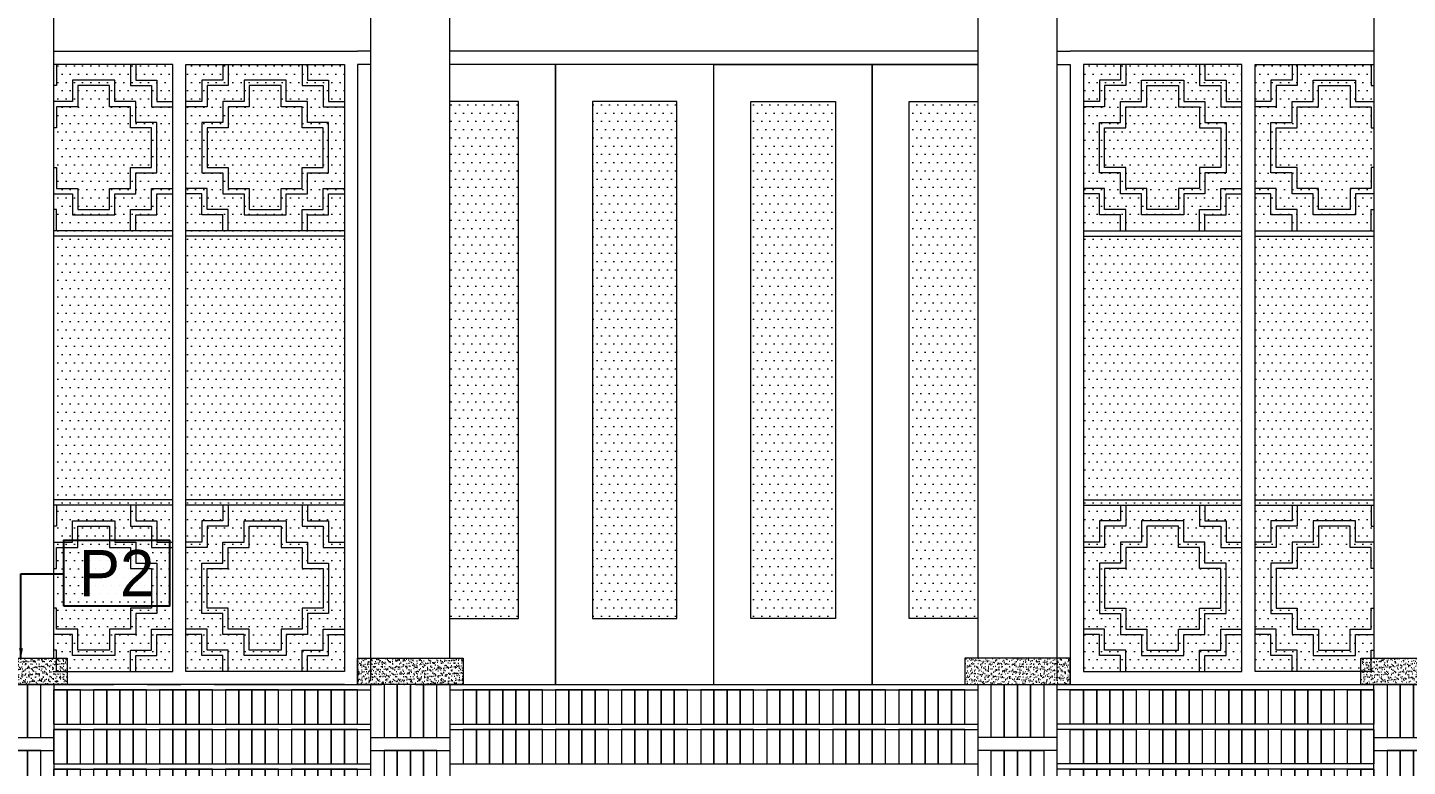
# Model space of a CAD drawing. Header units: inches. Extents: x 88947 to 296847, y 35049 to 161062.
# Drawn here: x 159648 to 164875, y 126520 to 129320 of the extents above; entities that cross this region are included whole.
import ezdxf
from ezdxf.enums import TextEntityAlignment as Align
from ezdxf.xclip import XClip

# ---------------------------------------------------------------- set-up
doc = ezdxf.new("R2010")
doc.units = ezdxf.units.IN
doc.header["$MEASUREMENT"] = 0
doc.header["$XCLIPFRAME"] = 0
doc.linetypes.add('ACAD_ISO03W100', pattern=[30, 12, -18])
doc.linetypes.add('CENTER', pattern=[50.8, 31.75, -6.35, 6.35, -6.35])
for name, color, linetype, lineweight in [('A-Dims', 145, 'Continuous', 25), ('CUA', 42, 'Continuous', 20), ('HACTH', 8, 'Continuous', 5), ('KY HIEU', 4, 'Continuous', 25), ('NTHAY2', 51, 'Continuous', 25), ('THAY', 3, 'Continuous', 18), ('TRUC', 252, 'ACAD_ISO03W100', 13), ('TUONG', 4, 'Continuous', 50)]:
    doc.layers.add(name, color=color, linetype=linetype, lineweight=lineweight)
doc.styles.add('FRANKO', font='VFRANKO.TTF')
doc.styles.add('VNI-HELVE-CONDENSE', font='VNARIAL.TTF', dxfattribs={"width": 0.7})
doc.dimstyles.new('TAS-50', dxfattribs={"dimscale": 25, "dimtxt": 2.5, "dimasz": 0.7, "dimexe": 1.5, "dimexo": 1.5, "dimgap": 0.8, "dimtad": 1, "dimdec": 0, "dimzin": 3, "dimdsep": 46, "dimtxsty": 'VNI-HELVE-CONDENSE', "dimblk": 'TICK', "dimcen": 2.5, "dimclrt": 71, "dimazin": 2, "dimtfac": 0.75, "dimtdec": 0, "dimtix": 1, "dimtmove": 2, "dimatfit": 2, "dimldrblk": 'TICK123', "dimfxl": 1.5, "dimtolj": 1, "dimtzin": 0, "dimarcsym": 0})

# ---------------------------------------------------------------- blocks, each defined once
blk = doc.blocks.new('syb-floor')
at = {"linetype": 'Continuous'}
blk.add_lwpolyline([(-4.79, -2.5), (-4.79, 2.5), (3.22, 2.5), (3.22, -2.5)], close=True, dxfattribs=at)
blk.add_attdef('SYB-FLOOR', text='', height=2.5, dxfattribs=at).set_placement((-0.78, 0), align=Align.MIDDLE_CENTER)
blk = doc.blocks.new('TICK')
at = {"layer": 'A-Dims', "color": 1}
for p, q in [((-2, 0), (2, 0)), ((0, 1.5), (0, -1.5))]:
    blk.add_line(p, q, dxfattribs=at)
at = {"layer": 'A-Dims', "color": 1, "const_width": 0.788}
blk.add_lwpolyline([(-0.33, -0.35), (0.38, 0.38)], dxfattribs=at)
at = {"layer": 'A-Dims', "color": 1, "const_width": 0.394}
for points in [[(0.24, 0.52, -0.414214), (0.52, 0.52, -1)], [(0.52, 0.52, -0.414214), (0.52, 0.24, -1)], [(-0.47, -0.21, 0.414214), (-0.47, -0.49, 1)], [(-0.47, -0.49, 0.414214), (-0.19, -0.49, 1)]]:
    blk.add_lwpolyline(points, format="xyb", dxfattribs=at)
blk = doc.blocks.new('TICK123')
at = {"layer": 'A-Dims', "color": 1}
blk.add_lwpolyline([(0.05, 0, 0, 0.84, 0), (-2.11, 0, 8.4, 8.4, 0)], format="xyseb", dxfattribs=at)
blk = doc.blocks.new('A$C5C9B3B88')
at = {"layer": 'HACTH'}
h = blk.add_hatch(dxfattribs=at)
h.set_pattern_fill('DOTS', color=256, scale=500, style=0)
h.set_pattern_definition([(0, (-2550, 50), (15.625, 31.25), [0, -31.25])])
h.paths.add_polyline_path([(-1950, 50), (-1950, 2350), (-2550, 2350), (-2550, 50)])
h = blk.add_hatch(dxfattribs=at)
h.set_pattern_fill('DOTS', color=256, scale=500, style=0)
h.set_pattern_definition([(0, (-1950, 50), (15.625, 31.25), [0, -31.25])])
h.paths.add_polyline_path([(-1900, 50), (-1900, 2350), (-1300, 2350), (-1300, 50)])
h = blk.add_hatch(dxfattribs=at)
h.set_pattern_fill('DOTS', color=256, scale=500, style=0)
h.set_pattern_definition([(180, (1950, 50), (-15.625, 31.25), [0, -31.25])])
h.paths.add_polyline_path([(1900, 50), (1900, 2350), (1300, 2350), (1300, 50)])
h = blk.add_hatch(dxfattribs=at)
h.set_pattern_fill('DOTS', color=256, scale=500, style=0)
h.set_pattern_definition([(180, (2550, 50), (-15.625, 31.25), [0, -31.25])])
h.paths.add_polyline_path([(1950, 50), (1950, 2350), (2550, 2350), (2550, 50)])
h = blk.add_hatch(dxfattribs=at)
h.set_pattern_fill('DOTS', color=256, scale=500, style=0)
h.set_pattern_definition([(0, (-1060, 90), (15.625, 31.25), [0, -31.25])])
h.paths.add_polyline_path([(-740, 2210), (-1110, 2210), (-1110, 250), (-740, 250)])
h = blk.add_hatch(dxfattribs=at)
h.set_pattern_fill('DOTS', color=256, scale=500, style=0)
h.set_pattern_definition([(0, (-460, 90), (15.625, 31.25), [0, -31.25])])
h.paths.add_polyline_path([(-140, 2210), (-460, 2210), (-460, 250), (-140, 250)])
h = blk.add_hatch(dxfattribs=at)
h.set_pattern_fill('DOTS', color=256, scale=500, style=0)
h.set_pattern_definition([(180, (460, 90), (-15.625, 31.25), [0, -31.25])])
h.paths.add_polyline_path([(140, 2210), (460, 2210), (460, 250), (140, 250)])
h = blk.add_hatch(dxfattribs=at)
h.set_pattern_fill('DOTS', color=256, scale=500, style=0)
h.set_pattern_definition([(180, (1110, 90), (-15.625, 31.25), [0, -31.25])])
h.paths.add_polyline_path([(740, 2210), (1110, 2210), (1110, 250), (740, 250)])
at = {"layer": 'CUA'}
for points in [[(-1300, 0), (-2600, 0), (-2600, 2400), (-1250, 2400)], [(1250, 2400), (-1250, 2400)], [(1300, 0), (2600, 0), (2600, 2400), (1250, 2400)], [(-1950, 50), (-1950, 2350), (-2550, 2350), (-2550, 50), (-1950, 50)], [(-2390, 2350), (-2390, 2270), (-2470, 2270), (-2470, 2190), (-2550, 2190)], [(-2410, 2350), (-2410, 2290), (-2490, 2290), (-2490, 2210), (-2550, 2210)], [(-2110, 2350), (-2110, 2270), (-2030, 2270), (-2030, 2190), (-1950, 2190)], [(-2090, 2350), (-2090, 2290), (-2010, 2290), (-2010, 2210), (-1950, 2210)], [(-1900, 50), (-1900, 2350), (-1300, 2350), (-1300, 50), (-1900, 50)], [(-1740, 2350), (-1740, 2270), (-1820, 2270), (-1820, 2190), (-1900, 2190)], [(-1760, 2350), (-1760, 2290), (-1840, 2290), (-1840, 2210), (-1900, 2210)], [(-1460, 2350), (-1460, 2270), (-1380, 2270), (-1380, 2190), (-1300, 2190)], [(-1440, 2350), (-1440, 2290), (-1360, 2290), (-1360, 2210), (-1300, 2210)], [(-600, 2350), (-1250, 2350), (-1250, 0), (-600, 0), (-600, 2350)], [(600, 2350), (-600, 2350)], [(-600, 0), (-600, 2350)], [(600, 0), (1250, 0), (1250, 2350), (600, 2350), (600, 0)], [(600, 0), (600, 2350)], [(600, 2350), (1250, 2350), (1250, 0), (600, 0), (600, 2350)], [(1900, 50), (1900, 2350), (1300, 2350), (1300, 50), (1900, 50)], [(1460, 2350), (1460, 2270), (1380, 2270), (1380, 2190), (1300, 2190)], [(1440, 2350), (1440, 2290), (1360, 2290), (1360, 2210), (1300, 2210)], [(1740, 2350), (1740, 2270), (1820, 2270), (1820, 2190), (1900, 2190)], [(1760, 2350), (1760, 2290), (1840, 2290), (1840, 2210), (1900, 2210)], [(1950, 50), (1950, 2350), (2550, 2350), (2550, 50), (1950, 50)], [(2110, 2350), (2110, 2270), (2030, 2270), (2030, 2190), (1950, 2190)], [(2090, 2350), (2090, 2290), (2010, 2290), (2010, 2210), (1950, 2210)], [(2390, 2350), (2390, 2270), (2470, 2270), (2470, 2190), (2550, 2190)], [(2410, 2350), (2410, 2290), (2490, 2290), (2490, 2210), (2550, 2210)], [(-2030, 2110), (-2110, 2110), (-2110, 2190), (-2190, 2190), (-2190, 2270), (-2310, 2270), (-2310, 2190), (-2390, 2190), (-2390, 2110), (-2470, 2110), (-2470, 1960), (-2390, 1960), (-2390, 1880), (-2310, 1880), (-2310, 1800), (-2190, 1800), (-2190, 1880), (-2110, 1880), (-2110, 1960), (-2030, 1960), (-2030, 2110)], [(-1380, 2110), (-1460, 2110), (-1460, 2190), (-1540, 2190), (-1540, 2270), (-1660, 2270), (-1660, 2190), (-1740, 2190), (-1740, 2110), (-1820, 2110), (-1820, 1960), (-1740, 1960), (-1740, 1880), (-1660, 1880), (-1660, 1800), (-1540, 1800), (-1540, 1880), (-1460, 1880), (-1460, 1960), (-1380, 1960), (-1380, 2110)], [(1380, 2110), (1460, 2110), (1460, 2190), (1540, 2190), (1540, 2270), (1660, 2270), (1660, 2190), (1740, 2190), (1740, 2110), (1820, 2110), (1820, 1960), (1740, 1960), (1740, 1880), (1660, 1880), (1660, 1800), (1540, 1800), (1540, 1880), (1460, 1880), (1460, 1960), (1380, 1960), (1380, 2110)], [(2030, 2110), (2110, 2110), (2110, 2190), (2190, 2190), (2190, 2270), (2310, 2270), (2310, 2190), (2390, 2190), (2390, 2110), (2470, 2110), (2470, 1960), (2390, 1960), (2390, 1880), (2310, 1880), (2310, 1800), (2190, 1800), (2190, 1880), (2110, 1880), (2110, 1960), (2030, 1960), (2030, 2110)], [(140, 2210), (460, 2210)], [(-2390, 1720), (-2390, 1800), (-2470, 1800), (-2470, 1880), (-2550, 1880)], [(-2410, 1720), (-2410, 1780), (-2490, 1780), (-2490, 1860), (-2550, 1860)], [(-2110, 1720), (-2110, 1800), (-2030, 1800), (-2030, 1880), (-1950, 1880)], [(-2090, 1720), (-2090, 1780), (-2010, 1780), (-2010, 1860), (-1950, 1860)], [(-1740, 1720), (-1740, 1800), (-1820, 1800), (-1820, 1880), (-1900, 1880)], [(-1760, 1720), (-1760, 1780), (-1840, 1780), (-1840, 1860), (-1900, 1860)], [(-1460, 1720), (-1460, 1800), (-1380, 1800), (-1380, 1880), (-1300, 1880)], [(-1440, 1720), (-1440, 1780), (-1360, 1780), (-1360, 1860), (-1300, 1860)], [(1460, 1720), (1460, 1800), (1380, 1800), (1380, 1880), (1300, 1880)], [(1440, 1720), (1440, 1780), (1360, 1780), (1360, 1860), (1300, 1860)], [(1740, 1720), (1740, 1800), (1820, 1800), (1820, 1880), (1900, 1880)], [(1760, 1720), (1760, 1780), (1840, 1780), (1840, 1860), (1900, 1860)], [(2110, 1720), (2110, 1800), (2030, 1800), (2030, 1880), (1950, 1880)], [(2090, 1720), (2090, 1780), (2010, 1780), (2010, 1860), (1950, 1860)], [(2390, 1720), (2390, 1800), (2470, 1800), (2470, 1880), (2550, 1880)], [(2410, 1720), (2410, 1780), (2490, 1780), (2490, 1860), (2550, 1860)], [(-1950, 1720), (-2550, 1720)], [(-1950, 1700), (-2550, 1700)], [(-1300, 1720), (-1900, 1720)], [(-1300, 1700), (-1900, 1700)], [(1300, 1720), (1900, 1720)], [(1300, 1700), (1900, 1700)], [(1950, 1720), (2550, 1720)], [(1950, 1700), (2550, 1700)], [(-1950, 700), (-2550, 700)], [(-2390, 680), (-2390, 600), (-2470, 600), (-2470, 520), (-2550, 520)], [(-2410, 680), (-2410, 620), (-2490, 620), (-2490, 540), (-2550, 540)], [(-1950, 680), (-2550, 680)], [(-2110, 680), (-2110, 600), (-2030, 600), (-2030, 520), (-1950, 520)], [(-2090, 680), (-2090, 620), (-2010, 620), (-2010, 540), (-1950, 540)], [(-1300, 700), (-1900, 700)], [(-1740, 680), (-1740, 600), (-1820, 600), (-1820, 520), (-1900, 520)], [(-1760, 680), (-1760, 620), (-1840, 620), (-1840, 540), (-1900, 540)], [(-1300, 680), (-1900, 680)], [(-1460, 680), (-1460, 600), (-1380, 600), (-1380, 520), (-1300, 520)], [(-1440, 680), (-1440, 620), (-1360, 620), (-1360, 540), (-1300, 540)], [(1300, 700), (1900, 700)], [(1460, 680), (1460, 600), (1380, 600), (1380, 520), (1300, 520)], [(1440, 680), (1440, 620), (1360, 620), (1360, 540), (1300, 540)], [(1300, 680), (1900, 680)], [(1740, 680), (1740, 600), (1820, 600), (1820, 520), (1900, 520)], [(1760, 680), (1760, 620), (1840, 620), (1840, 540), (1900, 540)], [(1950, 700), (2550, 700)], [(2110, 680), (2110, 600), (2030, 600), (2030, 520), (1950, 520)], [(2090, 680), (2090, 620), (2010, 620), (2010, 540), (1950, 540)], [(1950, 680), (2550, 680)], [(2390, 680), (2390, 600), (2470, 600), (2470, 520), (2550, 520)], [(2410, 680), (2410, 620), (2490, 620), (2490, 540), (2550, 540)], [(-2030, 290), (-2110, 290), (-2110, 210), (-2190, 210), (-2190, 130), (-2310, 130), (-2310, 210), (-2390, 210), (-2390, 290), (-2470, 290), (-2470, 440), (-2390, 440), (-2390, 520), (-2310, 520), (-2310, 600), (-2190, 600), (-2190, 520), (-2110, 520), (-2110, 440), (-2030, 440), (-2030, 290)], [(-1380, 290), (-1460, 290), (-1460, 210), (-1540, 210), (-1540, 130), (-1660, 130), (-1660, 210), (-1740, 210), (-1740, 290), (-1820, 290), (-1820, 440), (-1740, 440), (-1740, 520), (-1660, 520), (-1660, 600), (-1540, 600), (-1540, 520), (-1460, 520), (-1460, 440), (-1380, 440), (-1380, 290)], [(1380, 290), (1460, 290), (1460, 210), (1540, 210), (1540, 130), (1660, 130), (1660, 210), (1740, 210), (1740, 290), (1820, 290), (1820, 440), (1740, 440), (1740, 520), (1660, 520), (1660, 600), (1540, 600), (1540, 520), (1460, 520), (1460, 440), (1380, 440), (1380, 290)], [(2030, 290), (2110, 290), (2110, 210), (2190, 210), (2190, 130), (2310, 130), (2310, 210), (2390, 210), (2390, 290), (2470, 290), (2470, 440), (2390, 440), (2390, 520), (2310, 520), (2310, 600), (2190, 600), (2190, 520), (2110, 520), (2110, 440), (2030, 440), (2030, 290)], [(-2390, 50), (-2390, 130), (-2470, 130), (-2470, 210), (-2550, 210)], [(-2110, 50), (-2110, 130), (-2030, 130), (-2030, 210), (-1950, 210)], [(-1740, 50), (-1740, 130), (-1820, 130), (-1820, 210), (-1900, 210)], [(-1460, 50), (-1460, 130), (-1380, 130), (-1380, 210), (-1300, 210)], [(1460, 50), (1460, 130), (1380, 130), (1380, 210), (1300, 210)], [(1740, 50), (1740, 130), (1820, 130), (1820, 210), (1900, 210)], [(2110, 50), (2110, 130), (2030, 130), (2030, 210), (1950, 210)], [(2390, 50), (2390, 130), (2470, 130), (2470, 210), (2550, 210)], [(-2410, 50), (-2410, 110), (-2490, 110), (-2490, 190), (-2550, 190)], [(-2090, 50), (-2090, 110), (-2010, 110), (-2010, 190), (-1950, 190)], [(-1760, 50), (-1760, 110), (-1840, 110), (-1840, 190), (-1900, 190)], [(-1440, 50), (-1440, 110), (-1360, 110), (-1360, 190), (-1300, 190)], [(1440, 50), (1440, 110), (1360, 110), (1360, 190), (1300, 190)], [(1760, 50), (1760, 110), (1840, 110), (1840, 190), (1900, 190)], [(2090, 50), (2090, 110), (2010, 110), (2010, 190), (1950, 190)], [(2410, 50), (2410, 110), (2490, 110), (2490, 190), (2550, 190)], [(-1300, 0), (1200, 0)], [(-600, 0), (600, 0)]]:
    blk.add_lwpolyline(points, dxfattribs=at)
for points in [[(0, 2350), (-600, 2350), (-600, 0), (0, 0)], [(0, 2350), (600, 2350), (600, 0), (0, 0)], [(-2010, 2130), (-2090, 2130), (-2090, 2210), (-2170, 2210), (-2170, 2290), (-2330, 2290), (-2330, 2210), (-2410, 2210), (-2410, 2130), (-2490, 2130), (-2490, 1940), (-2410, 1940), (-2410, 1860), (-2330, 1860), (-2330, 1780), (-2170, 1780), (-2170, 1860), (-2090, 1860), (-2090, 1940), (-2010, 1940)], [(-1360, 2130), (-1440, 2130), (-1440, 2210), (-1520, 2210), (-1520, 2290), (-1680, 2290), (-1680, 2210), (-1760, 2210), (-1760, 2130), (-1840, 2130), (-1840, 1940), (-1760, 1940), (-1760, 1860), (-1680, 1860), (-1680, 1780), (-1520, 1780), (-1520, 1860), (-1440, 1860), (-1440, 1940), (-1360, 1940)], [(1360, 2130), (1440, 2130), (1440, 2210), (1520, 2210), (1520, 2290), (1680, 2290), (1680, 2210), (1760, 2210), (1760, 2130), (1840, 2130), (1840, 1940), (1760, 1940), (1760, 1860), (1680, 1860), (1680, 1780), (1520, 1780), (1520, 1860), (1440, 1860), (1440, 1940), (1360, 1940)], [(2010, 2130), (2090, 2130), (2090, 2210), (2170, 2210), (2170, 2290), (2330, 2290), (2330, 2210), (2410, 2210), (2410, 2130), (2490, 2130), (2490, 1940), (2410, 1940), (2410, 1860), (2330, 1860), (2330, 1780), (2170, 1780), (2170, 1860), (2090, 1860), (2090, 1940), (2010, 1940)], [(-740, 2210), (-1110, 2210), (-1110, 250), (-740, 250)], [(-140, 2210), (-460, 2210), (-460, 250), (-140, 250)], [(140, 2210), (460, 2210), (460, 250), (140, 250)], [(740, 2210), (1110, 2210), (1110, 250), (740, 250)], [(-2010, 270), (-2090, 270), (-2090, 190), (-2170, 190), (-2170, 110), (-2330, 110), (-2330, 190), (-2410, 190), (-2410, 270), (-2490, 270), (-2490, 460), (-2410, 460), (-2410, 540), (-2330, 540), (-2330, 620), (-2170, 620), (-2170, 540), (-2090, 540), (-2090, 460), (-2010, 460)], [(-1360, 270), (-1440, 270), (-1440, 190), (-1520, 190), (-1520, 110), (-1680, 110), (-1680, 190), (-1760, 190), (-1760, 270), (-1840, 270), (-1840, 460), (-1760, 460), (-1760, 540), (-1680, 540), (-1680, 620), (-1520, 620), (-1520, 540), (-1440, 540), (-1440, 460), (-1360, 460)], [(1360, 270), (1440, 270), (1440, 190), (1520, 190), (1520, 110), (1680, 110), (1680, 190), (1760, 190), (1760, 270), (1840, 270), (1840, 460), (1760, 460), (1760, 540), (1680, 540), (1680, 620), (1520, 620), (1520, 540), (1440, 540), (1440, 460), (1360, 460)], [(2010, 270), (2090, 270), (2090, 190), (2170, 190), (2170, 110), (2330, 110), (2330, 190), (2410, 190), (2410, 270), (2490, 270), (2490, 460), (2410, 460), (2410, 540), (2330, 540), (2330, 620), (2170, 620), (2170, 540), (2090, 540), (2090, 460), (2010, 460)]]:
    blk.add_lwpolyline(points, close=True, dxfattribs=at)
blk = doc.blocks.new('A$C5E6024E7')
at = {"layer": 'HACTH'}
h = blk.add_hatch(dxfattribs=at)
h.set_pattern_fill('AR-SAND', color=256, scale=10, style=0)
h.set_pattern_definition([(37.5, (-350, 450), (-0.62993, 19.26824), [0, -15.2, 0, -17, 0, -16.25]), (7.5, (-350, 450), (17.6978, 28.2215), [0, -8.2, 0, -13.7, 0, -5.25]), (327.5, (-362.3, 450), (31.1414, 0.0566), [0, -5, 0, -18, 0, -23.5]), (317.5, (-362.3, 450), (30.0613, 8.7768), [0, -2.5, 0, -11.8, 0, -13.5])])
h.paths.add_polyline_path([(50, 550), (0, 550), (-350, 550), (-350, 450), (-249.8, 450), (-249.8, 450), (-199.8, 450), (-199.8, 450), (-149.8, 450), (-99.8, 450), (-49.8, 450), (-49.8, 450), (50, 450)])
for points in [[(-249.8, 450), (-249.8, 250), (-199.8, 250), (-199.8, 450)], [(-199.8, 450), (-199.8, 250), (-149.8, 250), (-149.8, 450)], [(-149.8, 450), (-149.8, 250), (-99.8, 250), (-99.8, 450)], [(-99.8, 450), (-99.8, 250), (-49.8, 250), (-49.8, 450)], [(-249.8, 200), (-249.8, 0), (-199.8, 0), (-199.8, 200)], [(-199.8, 200), (-199.8, 0), (-149.8, 0), (-149.8, 200)], [(-149.8, 200), (-149.8, 0), (-99.8, 0), (-99.8, 200)], [(-99.8, 200), (-99.8, 0), (-49.8, 0), (-49.8, 200)]]:
    blk.add_lwpolyline(points, close=True, dxfattribs=at)
for points in [[(-300, 250), (0, 250)], [(-300, 200), (0, 200)]]:
    blk.add_lwpolyline(points, dxfattribs=at)
at = {"layer": 'THAY'}
for points in [[(50, 450), (-350, 450), (-350, 550), (0, 550), (50, 550), (50, 450)], [(0, 450), (0, 0), (-300, 0), (-300, 450)]]:
    blk.add_lwpolyline(points, dxfattribs=at)
blk = doc.blocks.new('A$C547D6311')
at = {"layer": 'HACTH'}
for points in [[(-1950, 430), (-1950, 300), (-1900, 300), (-1900, 430)], [(-1900, 430), (-1900, 300), (-1850, 300), (-1850, 430)], [(-1850, 430), (-1850, 300), (-1800, 300), (-1800, 430)], [(-1800, 430), (-1800, 300), (-1750, 300), (-1750, 430)], [(-1750, 430), (-1750, 300), (-1700, 300), (-1700, 430)], [(-1700, 430), (-1700, 300), (-1650, 300), (-1650, 430)], [(-1600, 430), (-1600, 300), (-1550, 300), (-1550, 430)], [(-1550, 430), (-1550, 300), (-1500, 300), (-1500, 430)], [(-1500, 430), (-1500, 300), (-1450, 300), (-1450, 430)], [(-1450, 430), (-1450, 300), (-1400, 300), (-1400, 430)], [(-1350, 430), (-1350, 300), (-1300, 300), (-1300, 430)], [(-1300, 430), (-1300, 300), (-1250, 300), (-1250, 430)], [(-1250, 430), (-1250, 300), (-1200, 300), (-1200, 430)], [(-1200, 430), (-1200, 300), (-1150, 300), (-1150, 430)], [(-1150, 430), (-1150, 300), (-1100, 300), (-1100, 430)], [(-1050, 430), (-1050, 300), (-1000, 300), (-1000, 430)], [(-1000, 430), (-1000, 300), (-950, 300), (-950, 430)], [(-950, 430), (-950, 300), (-900, 300), (-900, 430)], [(-900, 430), (-900, 300), (-850, 300), (-850, 430)], [(-800, 430), (-800, 300), (-750, 300), (-750, 430)], [(-750, 430), (-750, 300), (-700, 300), (-700, 430)], [(-700, 430), (-700, 300), (-650, 300), (-650, 430)], [(-650, 430), (-650, 300), (-600, 300), (-600, 430)], [(-550, 430), (-550, 300), (-500, 300), (-500, 430)], [(-500, 430), (-500, 300), (-450, 300), (-450, 430)], [(-450, 430), (-450, 300), (-400, 300), (-400, 430)], [(-400, 430), (-400, 300), (-350, 300), (-350, 430)], [(-300, 430), (-300, 300), (-250, 300), (-250, 430)], [(-250, 430), (-250, 300), (-200, 300), (-200, 430)], [(-200, 430), (-200, 300), (-150, 300), (-150, 430)], [(-150, 430), (-150, 300), (-100, 300), (-100, 430)], [(-100, 430), (-100, 300), (-50, 300), (-50, 430)], [(-1950, 280), (-1950, 150), (-1900, 150), (-1900, 280)], [(-1900, 280), (-1900, 150), (-1850, 150), (-1850, 280)], [(-1850, 280), (-1850, 150), (-1800, 150), (-1800, 280)], [(-1800, 280), (-1800, 150), (-1750, 150), (-1750, 280)], [(-1750, 280), (-1750, 150), (-1700, 150), (-1700, 280)], [(-1700, 280), (-1700, 150), (-1650, 150), (-1650, 280)], [(-1600, 280), (-1600, 150), (-1550, 150), (-1550, 280)], [(-1550, 280), (-1550, 150), (-1500, 150), (-1500, 280)], [(-1500, 280), (-1500, 150), (-1450, 150), (-1450, 280)], [(-1450, 280), (-1450, 150), (-1400, 150), (-1400, 280)], [(-1350, 280), (-1350, 150), (-1300, 150), (-1300, 280)], [(-1300, 280), (-1300, 150), (-1250, 150), (-1250, 280)], [(-1250, 280), (-1250, 150), (-1200, 150), (-1200, 280)], [(-1200, 280), (-1200, 150), (-1150, 150), (-1150, 280)], [(-1150, 280), (-1150, 150), (-1100, 150), (-1100, 280)], [(-1050, 280), (-1050, 150), (-1000, 150), (-1000, 280)], [(-1000, 280), (-1000, 150), (-950, 150), (-950, 280)], [(-950, 280), (-950, 150), (-900, 150), (-900, 280)], [(-900, 280), (-900, 150), (-850, 150), (-850, 280)], [(-800, 280), (-800, 150), (-750, 150), (-750, 280)], [(-750, 280), (-750, 150), (-700, 150), (-700, 280)], [(-700, 280), (-700, 150), (-650, 150), (-650, 280)], [(-650, 280), (-650, 150), (-600, 150), (-600, 280)], [(-550, 280), (-550, 150), (-500, 150), (-500, 280)], [(-500, 280), (-500, 150), (-450, 150), (-450, 280)], [(-450, 280), (-450, 150), (-400, 150), (-400, 280)], [(-400, 280), (-400, 150), (-350, 150), (-350, 280)], [(-300, 280), (-300, 150), (-250, 150), (-250, 280)], [(-250, 280), (-250, 150), (-200, 150), (-200, 280)], [(-200, 280), (-200, 150), (-150, 150), (-150, 280)], [(-150, 280), (-150, 150), (-100, 150), (-100, 280)], [(-100, 280), (-100, 150), (-50, 150), (-50, 280)], [(-1950, 130), (-1950, 0), (-1900, 0), (-1900, 130)], [(-1900, 130), (-1900, 0), (-1850, 0), (-1850, 130)], [(-1850, 130), (-1850, 0), (-1800, 0), (-1800, 130)], [(-1800, 130), (-1800, 0), (-1750, 0), (-1750, 130)], [(-1750, 130), (-1750, 0), (-1700, 0), (-1700, 130)], [(-1700, 130), (-1700, 0), (-1650, 0), (-1650, 130)], [(-1600, 130), (-1600, 0), (-1550, 0), (-1550, 130)], [(-1550, 130), (-1550, 0), (-1500, 0), (-1500, 130)], [(-1500, 130), (-1500, 0), (-1450, 0), (-1450, 130)], [(-1450, 130), (-1450, 0), (-1400, 0), (-1400, 130)], [(-1350, 130), (-1350, 0), (-1300, 0), (-1300, 130)], [(-1300, 130), (-1300, 0), (-1250, 0), (-1250, 130)], [(-1250, 130), (-1250, 0), (-1200, 0), (-1200, 130)], [(-1200, 130), (-1200, 0), (-1150, 0), (-1150, 130)], [(-1150, 130), (-1150, 0), (-1100, 0), (-1100, 130)], [(-1050, 130), (-1050, 0), (-1000, 0), (-1000, 130)], [(-1000, 130), (-1000, 0), (-950, 0), (-950, 130)], [(-950, 130), (-950, 0), (-900, 0), (-900, 130)], [(-900, 130), (-900, 0), (-850, 0), (-850, 130)], [(-800, 130), (-800, 0), (-750, 0), (-750, 130)], [(-750, 130), (-750, 0), (-700, 0), (-700, 130)], [(-700, 130), (-700, 0), (-650, 0), (-650, 130)], [(-650, 130), (-650, 0), (-600, 0), (-600, 130)], [(-550, 130), (-550, 0), (-500, 0), (-500, 130)], [(-500, 130), (-500, 0), (-450, 0), (-450, 130)], [(-450, 130), (-450, 0), (-400, 0), (-400, 130)], [(-400, 130), (-400, 0), (-350, 0), (-350, 130)], [(-300, 130), (-300, 0), (-250, 0), (-250, 130)], [(-250, 130), (-250, 0), (-200, 0), (-200, 130)], [(-200, 130), (-200, 0), (-150, 0), (-150, 130)], [(-150, 130), (-150, 0), (-100, 0), (-100, 130)], [(-100, 130), (-100, 0), (-50, 0), (-50, 130)]]:
    blk.add_lwpolyline(points, close=True, dxfattribs=at)
at = {"layer": 'THAY'}
for points in [[(-2000, 450), (0, 450)], [(-2000, 430), (0, 430)], [(-2000, 300), (0, 300)], [(-2000, 280), (0, 280)], [(-2000, 150), (0, 150)], [(-2000, 130), (0, 130)], [(-2000, 0), (0, 0)]]:
    blk.add_lwpolyline(points, dxfattribs=at)

msp = doc.modelspace()

# ---------------------------------------------------------------- linework, layer by layer
at = {"layer": 'HACTH'}
for points in [[(161297.7, 126810.3), (161297.7, 126680.3), (161347.7, 126680.3), (161347.7, 126810.3)], [(161297.7, 126810.3), (161297.7, 126680.3), (161347.7, 126680.3), (161347.7, 126810.3)], [(161347.7, 126810.3), (161347.7, 126680.3), (161397.7, 126680.3), (161397.7, 126810.3)], [(161347.7, 126810.3), (161347.7, 126680.3), (161397.7, 126680.3), (161397.7, 126810.3)], [(161397.7, 126810.3), (161397.7, 126680.3), (161447.7, 126680.3), (161447.7, 126810.3)], [(161397.7, 126810.3), (161397.7, 126680.3), (161447.7, 126680.3), (161447.7, 126810.3)], [(161447.7, 126810.3), (161447.7, 126680.3), (161497.7, 126680.3), (161497.7, 126810.3)], [(161447.7, 126810.3), (161447.7, 126680.3), (161497.7, 126680.3), (161497.7, 126810.3)], [(161497.7, 126810.3), (161497.7, 126680.3), (161547.7, 126680.3), (161547.7, 126810.3)], [(161497.7, 126810.3), (161497.7, 126680.3), (161547.7, 126680.3), (161547.7, 126810.3)], [(161547.7, 126810.3), (161547.7, 126680.3), (161597.7, 126680.3), (161597.7, 126810.3)], [(161547.7, 126810.3), (161547.7, 126680.3), (161597.7, 126680.3), (161597.7, 126810.3)], [(161647.7, 126810.3), (161647.7, 126680.3), (161697.7, 126680.3), (161697.7, 126810.3)], [(161647.7, 126810.3), (161647.7, 126680.3), (161697.7, 126680.3), (161697.7, 126810.3)], [(161697.7, 126810.3), (161697.7, 126680.3), (161747.7, 126680.3), (161747.7, 126810.3)], [(161697.7, 126810.3), (161697.7, 126680.3), (161747.7, 126680.3), (161747.7, 126810.3)], [(161747.7, 126810.3), (161747.7, 126680.3), (161797.7, 126680.3), (161797.7, 126810.3)], [(161747.7, 126810.3), (161747.7, 126680.3), (161797.7, 126680.3), (161797.7, 126810.3)], [(161797.7, 126810.3), (161797.7, 126680.3), (161847.7, 126680.3), (161847.7, 126810.3)], [(161797.7, 126810.3), (161797.7, 126680.3), (161847.7, 126680.3), (161847.7, 126810.3)], [(161897.7, 126810.3), (161897.7, 126680.3), (161947.7, 126680.3), (161947.7, 126810.3)], [(161897.7, 126810.3), (161897.7, 126680.3), (161947.7, 126680.3), (161947.7, 126810.3)], [(161947.7, 126810.3), (161947.7, 126680.3), (161997.7, 126680.3), (161997.7, 126810.3)], [(161947.7, 126810.3), (161947.7, 126680.3), (161997.7, 126680.3), (161997.7, 126810.3)], [(161997.7, 126810.3), (161997.7, 126680.3), (162047.7, 126680.3), (162047.7, 126810.3)], [(161997.7, 126810.3), (161997.7, 126680.3), (162047.7, 126680.3), (162047.7, 126810.3)], [(162047.7, 126810.3), (162047.7, 126680.3), (162097.7, 126680.3), (162097.7, 126810.3)], [(162047.7, 126810.3), (162047.7, 126680.3), (162097.7, 126680.3), (162097.7, 126810.3)], [(162097.7, 126810.3), (162097.7, 126680.3), (162147.7, 126680.3), (162147.7, 126810.3)], [(162097.7, 126810.3), (162097.7, 126680.3), (162147.7, 126680.3), (162147.7, 126810.3)], [(162197.7, 126810.3), (162197.7, 126680.3), (162247.7, 126680.3), (162247.7, 126810.3)], [(162197.7, 126810.3), (162197.7, 126680.3), (162247.7, 126680.3), (162247.7, 126810.3)], [(162247.7, 126810.3), (162247.7, 126680.3), (162297.7, 126680.3), (162297.7, 126810.3)], [(162247.7, 126810.3), (162247.7, 126680.3), (162297.7, 126680.3), (162297.7, 126810.3)], [(162297.7, 126810.3), (162297.7, 126680.3), (162347.7, 126680.3), (162347.7, 126810.3)], [(162297.7, 126810.3), (162297.7, 126680.3), (162347.7, 126680.3), (162347.7, 126810.3)], [(162347.7, 126810.3), (162347.7, 126680.3), (162397.7, 126680.3), (162397.7, 126810.3)], [(162347.7, 126810.3), (162347.7, 126680.3), (162397.7, 126680.3), (162397.7, 126810.3)], [(162447.7, 126810.3), (162447.7, 126680.3), (162497.7, 126680.3), (162497.7, 126810.3)], [(162447.7, 126810.3), (162447.7, 126680.3), (162497.7, 126680.3), (162497.7, 126810.3)], [(162497.7, 126810.3), (162497.7, 126680.3), (162547.7, 126680.3), (162547.7, 126810.3)], [(162497.7, 126810.3), (162497.7, 126680.3), (162547.7, 126680.3), (162547.7, 126810.3)], [(162547.7, 126810.3), (162547.7, 126680.3), (162597.7, 126680.3), (162597.7, 126810.3)], [(162547.7, 126810.3), (162547.7, 126680.3), (162597.7, 126680.3), (162597.7, 126810.3)], [(162597.7, 126810.3), (162597.7, 126680.3), (162647.7, 126680.3), (162647.7, 126810.3)], [(162597.7, 126810.3), (162597.7, 126680.3), (162647.7, 126680.3), (162647.7, 126810.3)], [(162697.7, 126810.3), (162697.7, 126680.3), (162747.7, 126680.3), (162747.7, 126810.3)], [(162697.7, 126810.3), (162697.7, 126680.3), (162747.7, 126680.3), (162747.7, 126810.3)], [(162747.7, 126810.3), (162747.7, 126680.3), (162797.7, 126680.3), (162797.7, 126810.3)], [(162747.7, 126810.3), (162747.7, 126680.3), (162797.7, 126680.3), (162797.7, 126810.3)], [(162797.7, 126810.3), (162797.7, 126680.3), (162847.7, 126680.3), (162847.7, 126810.3)], [(162797.7, 126810.3), (162797.7, 126680.3), (162847.7, 126680.3), (162847.7, 126810.3)], [(162847.7, 126810.3), (162847.7, 126680.3), (162897.7, 126680.3), (162897.7, 126810.3)], [(162847.7, 126810.3), (162847.7, 126680.3), (162897.7, 126680.3), (162897.7, 126810.3)], [(162947.7, 126810.3), (162947.7, 126680.3), (162997.7, 126680.3), (162997.7, 126810.3)], [(162947.7, 126810.3), (162947.7, 126680.3), (162997.7, 126680.3), (162997.7, 126810.3)], [(162997.7, 126810.3), (162997.7, 126680.3), (163047.7, 126680.3), (163047.7, 126810.3)], [(162997.7, 126810.3), (162997.7, 126680.3), (163047.7, 126680.3), (163047.7, 126810.3)], [(163047.7, 126810.3), (163047.7, 126680.3), (163097.7, 126680.3), (163097.7, 126810.3)], [(163047.7, 126810.3), (163047.7, 126680.3), (163097.7, 126680.3), (163097.7, 126810.3)], [(163097.7, 126810.3), (163097.7, 126680.3), (163147.7, 126680.3), (163147.7, 126810.3)], [(163097.7, 126810.3), (163097.7, 126680.3), (163147.7, 126680.3), (163147.7, 126810.3)], [(163147.7, 126810.3), (163147.7, 126680.3), (163197.7, 126680.3), (163197.7, 126810.3)], [(163147.7, 126810.3), (163147.7, 126680.3), (163197.7, 126680.3), (163197.7, 126810.3)], [(161297.7, 126660.3), (161297.7, 126530.3), (161347.7, 126530.3), (161347.7, 126660.3)], [(161297.7, 126660.3), (161297.7, 126530.3), (161347.7, 126530.3), (161347.7, 126660.3)], [(161347.7, 126660.3), (161347.7, 126530.3), (161397.7, 126530.3), (161397.7, 126660.3)], [(161347.7, 126660.3), (161347.7, 126530.3), (161397.7, 126530.3), (161397.7, 126660.3)], [(161397.7, 126660.3), (161397.7, 126530.3), (161447.7, 126530.3), (161447.7, 126660.3)], [(161397.7, 126660.3), (161397.7, 126530.3), (161447.7, 126530.3), (161447.7, 126660.3)], [(161447.7, 126660.3), (161447.7, 126530.3), (161497.7, 126530.3), (161497.7, 126660.3)], [(161447.7, 126660.3), (161447.7, 126530.3), (161497.7, 126530.3), (161497.7, 126660.3)], [(161497.7, 126660.3), (161497.7, 126530.3), (161547.7, 126530.3), (161547.7, 126660.3)], [(161497.7, 126660.3), (161497.7, 126530.3), (161547.7, 126530.3), (161547.7, 126660.3)], [(161547.7, 126660.3), (161547.7, 126530.3), (161597.7, 126530.3), (161597.7, 126660.3)], [(161547.7, 126660.3), (161547.7, 126530.3), (161597.7, 126530.3), (161597.7, 126660.3)], [(161647.7, 126660.3), (161647.7, 126530.3), (161697.7, 126530.3), (161697.7, 126660.3)], [(161647.7, 126660.3), (161647.7, 126530.3), (161697.7, 126530.3), (161697.7, 126660.3)], [(161697.7, 126660.3), (161697.7, 126530.3), (161747.7, 126530.3), (161747.7, 126660.3)], [(161697.7, 126660.3), (161697.7, 126530.3), (161747.7, 126530.3), (161747.7, 126660.3)], [(161747.7, 126660.3), (161747.7, 126530.3), (161797.7, 126530.3), (161797.7, 126660.3)], [(161747.7, 126660.3), (161747.7, 126530.3), (161797.7, 126530.3), (161797.7, 126660.3)], [(161797.7, 126660.3), (161797.7, 126530.3), (161847.7, 126530.3), (161847.7, 126660.3)], [(161797.7, 126660.3), (161797.7, 126530.3), (161847.7, 126530.3), (161847.7, 126660.3)], [(161897.7, 126660.3), (161897.7, 126530.3), (161947.7, 126530.3), (161947.7, 126660.3)], [(161897.7, 126660.3), (161897.7, 126530.3), (161947.7, 126530.3), (161947.7, 126660.3)], [(161947.7, 126660.3), (161947.7, 126530.3), (161997.7, 126530.3), (161997.7, 126660.3)], [(161947.7, 126660.3), (161947.7, 126530.3), (161997.7, 126530.3), (161997.7, 126660.3)], [(161997.7, 126660.3), (161997.7, 126530.3), (162047.7, 126530.3), (162047.7, 126660.3)], [(161997.7, 126660.3), (161997.7, 126530.3), (162047.7, 126530.3), (162047.7, 126660.3)], [(162047.7, 126660.3), (162047.7, 126530.3), (162097.7, 126530.3), (162097.7, 126660.3)], [(162047.7, 126660.3), (162047.7, 126530.3), (162097.7, 126530.3), (162097.7, 126660.3)], [(162097.7, 126660.3), (162097.7, 126530.3), (162147.7, 126530.3), (162147.7, 126660.3)], [(162097.7, 126660.3), (162097.7, 126530.3), (162147.7, 126530.3), (162147.7, 126660.3)], [(162197.7, 126660.3), (162197.7, 126530.3), (162247.7, 126530.3), (162247.7, 126660.3)], [(162197.7, 126660.3), (162197.7, 126530.3), (162247.7, 126530.3), (162247.7, 126660.3)], [(162247.7, 126660.3), (162247.7, 126530.3), (162297.7, 126530.3), (162297.7, 126660.3)], [(162247.7, 126660.3), (162247.7, 126530.3), (162297.7, 126530.3), (162297.7, 126660.3)], [(162297.7, 126660.3), (162297.7, 126530.3), (162347.7, 126530.3), (162347.7, 126660.3)], [(162297.7, 126660.3), (162297.7, 126530.3), (162347.7, 126530.3), (162347.7, 126660.3)], [(162347.7, 126660.3), (162347.7, 126530.3), (162397.7, 126530.3), (162397.7, 126660.3)], [(162347.7, 126660.3), (162347.7, 126530.3), (162397.7, 126530.3), (162397.7, 126660.3)], [(162447.7, 126660.3), (162447.7, 126530.3), (162497.7, 126530.3), (162497.7, 126660.3)], [(162447.7, 126660.3), (162447.7, 126530.3), (162497.7, 126530.3), (162497.7, 126660.3)], [(162497.7, 126660.3), (162497.7, 126530.3), (162547.7, 126530.3), (162547.7, 126660.3)], [(162497.7, 126660.3), (162497.7, 126530.3), (162547.7, 126530.3), (162547.7, 126660.3)], [(162547.7, 126660.3), (162547.7, 126530.3), (162597.7, 126530.3), (162597.7, 126660.3)], [(162547.7, 126660.3), (162547.7, 126530.3), (162597.7, 126530.3), (162597.7, 126660.3)], [(162597.7, 126660.3), (162597.7, 126530.3), (162647.7, 126530.3), (162647.7, 126660.3)], [(162597.7, 126660.3), (162597.7, 126530.3), (162647.7, 126530.3), (162647.7, 126660.3)], [(162697.7, 126660.3), (162697.7, 126530.3), (162747.7, 126530.3), (162747.7, 126660.3)], [(162697.7, 126660.3), (162697.7, 126530.3), (162747.7, 126530.3), (162747.7, 126660.3)], [(162747.7, 126660.3), (162747.7, 126530.3), (162797.7, 126530.3), (162797.7, 126660.3)], [(162747.7, 126660.3), (162747.7, 126530.3), (162797.7, 126530.3), (162797.7, 126660.3)], [(162797.7, 126660.3), (162797.7, 126530.3), (162847.7, 126530.3), (162847.7, 126660.3)], [(162797.7, 126660.3), (162797.7, 126530.3), (162847.7, 126530.3), (162847.7, 126660.3)], [(162847.7, 126660.3), (162847.7, 126530.3), (162897.7, 126530.3), (162897.7, 126660.3)], [(162847.7, 126660.3), (162847.7, 126530.3), (162897.7, 126530.3), (162897.7, 126660.3)], [(162947.7, 126660.3), (162947.7, 126530.3), (162997.7, 126530.3), (162997.7, 126660.3)], [(162947.7, 126660.3), (162947.7, 126530.3), (162997.7, 126530.3), (162997.7, 126660.3)], [(162997.7, 126660.3), (162997.7, 126530.3), (163047.7, 126530.3), (163047.7, 126660.3)], [(162997.7, 126660.3), (162997.7, 126530.3), (163047.7, 126530.3), (163047.7, 126660.3)], [(163047.7, 126660.3), (163047.7, 126530.3), (163097.7, 126530.3), (163097.7, 126660.3)], [(163047.7, 126660.3), (163047.7, 126530.3), (163097.7, 126530.3), (163097.7, 126660.3)], [(163097.7, 126660.3), (163097.7, 126530.3), (163147.7, 126530.3), (163147.7, 126660.3)], [(163097.7, 126660.3), (163097.7, 126530.3), (163147.7, 126530.3), (163147.7, 126660.3)], [(163147.7, 126660.3), (163147.7, 126530.3), (163197.7, 126530.3), (163197.7, 126660.3)], [(163147.7, 126660.3), (163147.7, 126530.3), (163197.7, 126530.3), (163197.7, 126660.3)]]:
    msp.add_lwpolyline(points, close=True, dxfattribs=at)
at = {"layer": 'THAY'}
for points in [[(159747.7, 126930.3), (159747.7, 129930.3)], [(160947.7, 126930.3), (160947.7, 129930.3)], [(161247.7, 126930.3), (161247.7, 126930.3), (161247.7, 129930.3)], [(163247.7, 129930.3), (163247.7, 126930.3), (163247.7, 126930.3)], [(163547.7, 126930.3), (163547.7, 129930.3)], [(164747.7, 129930.3), (164747.7, 126930.3)], [(161247.7, 126830.3), (163247.7, 126830.3)], [(161247.7, 126810.3), (163247.7, 126810.3)], [(161247.7, 126680.3), (163247.7, 126680.3)], [(161247.7, 126660.3), (163247.7, 126660.3)], [(161247.7, 126530.3), (163247.7, 126530.3)]]:
    msp.add_lwpolyline(points, dxfattribs=at)
at = {"layer": 'TRUC', "linetype": 'CENTER', "ltscale": 20}
for points in [[(160947.7, 125828.9), (160947.7, 137808.8)], [(163547.7, 125828.9), (163547.7, 137808.8)], [(153243.2, 126830.3), (171717.3, 126830.3)]]:
    msp.add_lwpolyline(points, dxfattribs=at)

# ---------------------------------------------------------------- block references
at = {"layer": 'KY HIEU'}
ref = msp.add_blockref('A$C5C9B3B88', (162147.7, 126830.3), dxfattribs=at)
XClip(ref).set_block_clipping_path([(-2400.0000000147, 0), (-1200.0000000105, 2700.0000000003)])
ref = msp.add_blockref('A$C5C9B3B88', (162247.7, 126830.3), dxfattribs=at)
XClip(ref).set_block_clipping_path([(-999.999999981, 0.0123858948), (999.9999999968, 2700.0000004415)])
ref = msp.add_blockref('A$C5C9B3B88', (162347.7, 126830.3), dxfattribs=dict(at, xscale=-1))
XClip(ref).set_block_clipping_path([(-2400.0000000147, 0), (-1200.0000000105, 2700.0000000003)])
ref = msp.add_blockref('syb-floor', (160024.1, 127252.8), dxfattribs=dict(at, xscale=50, yscale=50, zscale=50))
ref.add_attrib('SYB-FLOOR', 'P2', dxfattribs={"layer": '0', "linetype": 'Continuous', "height": 175, "style": 'FRANKO'}).set_placement((159984.8, 127252.8), align=Align.MIDDLE_CENTER)
at = {"layer": 'TUONG'}
for p in [(159747.7, 126380.3), (161247.7, 126380.3), (165047.7, 126380.3)]:
    msp.add_blockref('A$C5E6024E7', p, dxfattribs=at)
at = {"layer": 'TUONG', "xscale": -1}
msp.add_blockref('A$C5E6024E7', (163247.7, 126380.3), dxfattribs=at)
at = {"layer": 'TUONG'}
ref = msp.add_blockref('A$C547D6311', (160947.7, 126380.3), dxfattribs=at)
XClip(ref).set_block_clipping_path([(-1200.0000001934, 0.0187165089), (-0.0000000986, 450)])
ref = msp.add_blockref('A$C547D6311', (163547.7, 126380.3), dxfattribs=dict(at, xscale=-1))
XClip(ref).set_block_clipping_path([(-1200.0000001934, 0.0187165089), (-0.0000000986, 450)])

# ---------------------------------------------------------------- leaders
at = {"layer": 'NTHAY2'}
msp.add_leader([(159622.7, 126930.3), (159622.7, 127250), (159784.8, 127250)], dimstyle='TAS-50', override={"dimgap": 0.8, "dimtad": 0}, dxfattribs=at)

doc.saveas('drawing.dxf')
